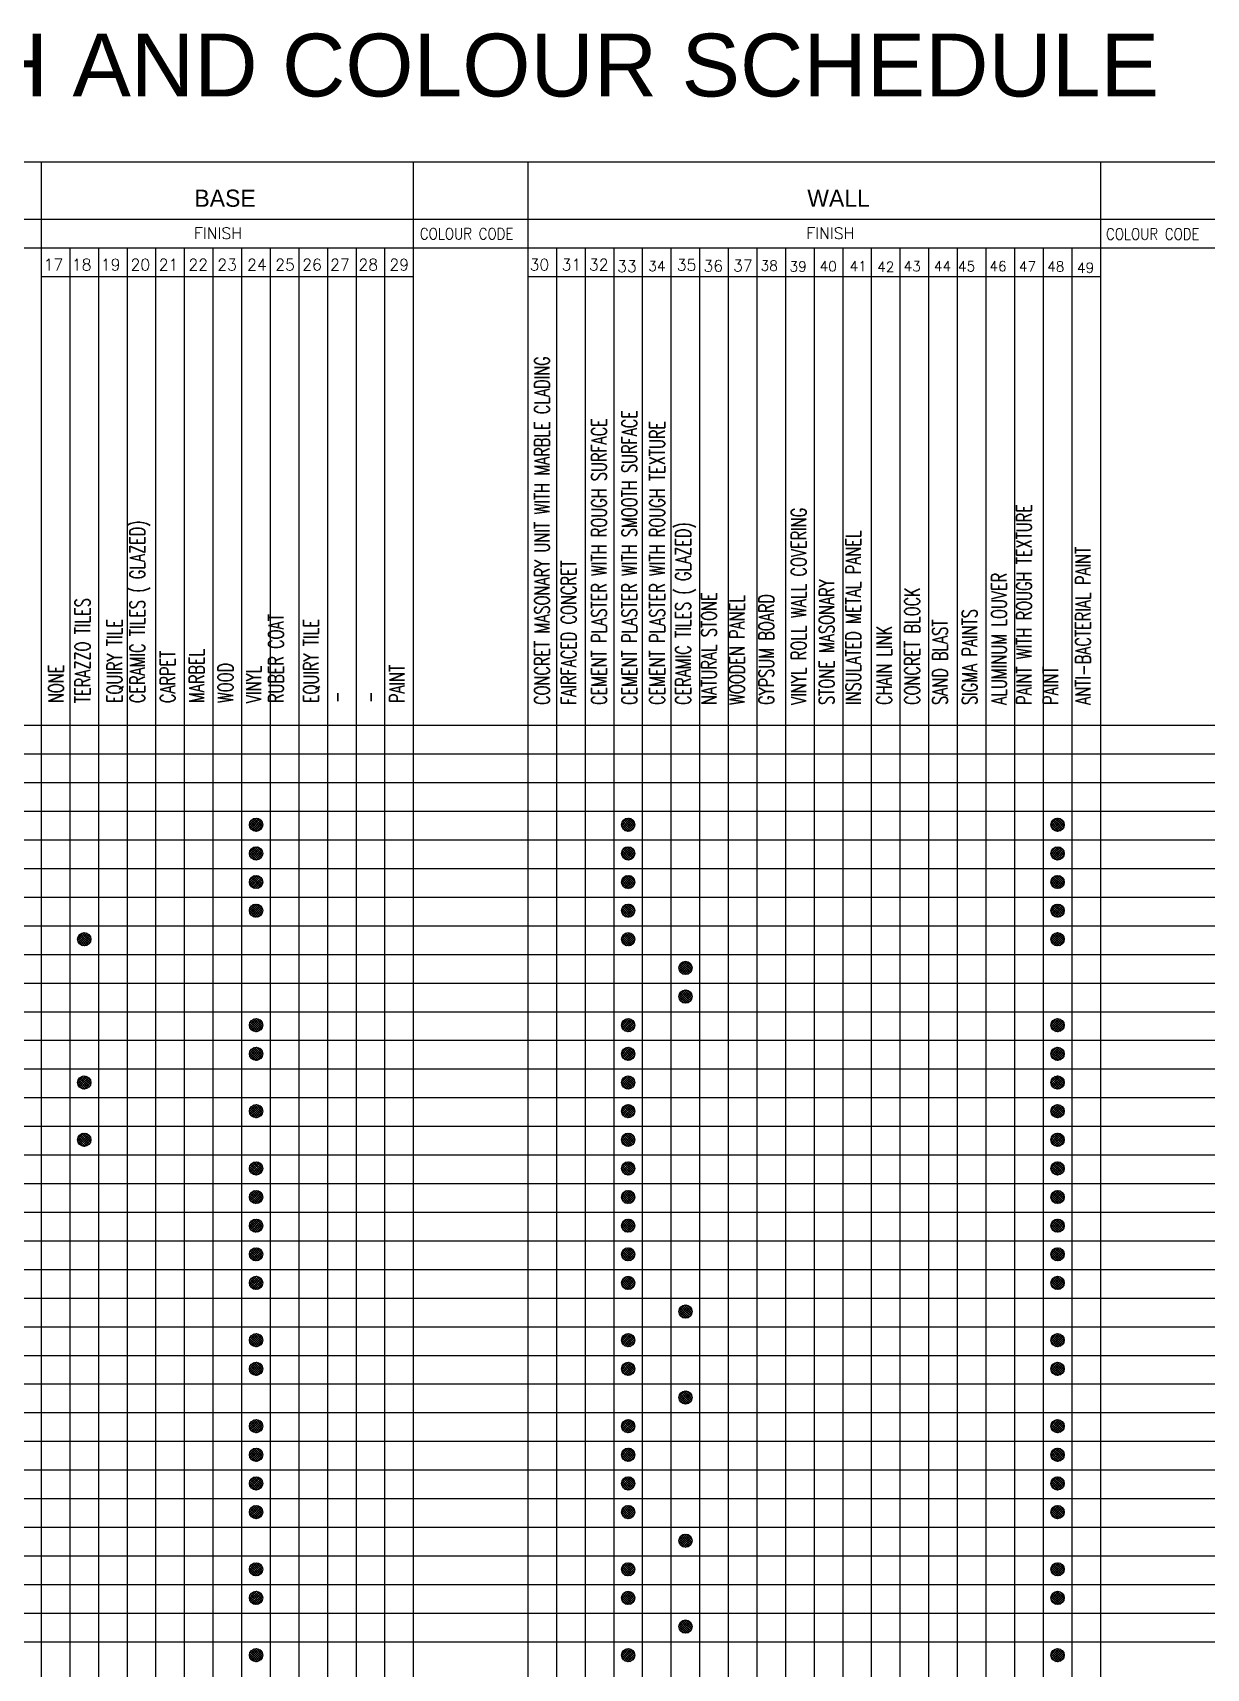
# Model space of a CAD drawing. Extents: x 290399 to 378179, y -92748 to -27662.
# Drawn here: x 310751 to 334119, y -60217 to -27662 of the extents above; entities that cross this region are included whole.
import ezdxf

# ---------------------------------------------------------------- set-up
doc = ezdxf.new("R2010")
doc.units = 0
doc.layers.get('0').update_dxf_attribs({"color": 4, "linetype": 'CONTINUOUS'})
doc.layers.add('TEXT', color=2, linetype='CONTINUOUS')
doc.styles.add('EBORD2', font='romand.shx')
doc.styles.add('STYLE1', font='')
doc.styles.add('STYLE2', font='swissek.ttf')
doc.styles.get('STYLE1').set_extended_font_data('Andalus')

msp = doc.modelspace()

# ---------------------------------------------------------------- linework, layer by layer
at = {"color": 2}
for p, q in [((290399, -30233), (378179, -30233)), ((310919, -30233), (310919, -41448)), ((318329, -30233), (318329, -41448)), ((320609, -30233), (320609, -41448)), ((332009, -30233), (332009, -41448)), ((299519, -31373), (378179, -31373)), ((290399, -31943), (378179, -31943)), ((310919, -31943), (310919, -92748)), ((318329, -31943), (318329, -92748)), ((320609, -31943), (320609, -92748)), ((332009, -31943), (332009, -92748)), ((310919, -32513), (318329, -32513)), ((320609, -32513), (332009, -32513)), ((315066, -43435), (315206, -43295)), ((315330, -43421), (315205, -43295)), ((322477, -43442), (322623, -43296)), ((322740, -43413), (322623, -43296)), ((331026, -43415), (331146, -43296)), ((331290, -43440), (331145, -43296)), ((315193, -43560), (315066, -43433)), ((315234, -43555), (315071, -43391)), ((315074, -43381), (315152, -43303)), ((315074, -43473), (315244, -43303)), ((315266, -43541), (315085, -43359)), ((315125, -43538), (315088, -43501)), ((315090, -43504), (315274, -43319)), ((315292, -43521), (315105, -43333)), ((315112, -43528), (315298, -43341)), ((315312, -43495), (315131, -43313)), ((315140, -43546), (315317, -43369)), ((315326, -43462), (315163, -43300)), ((315174, -43558), (315328, -43404)), ((315220, -43558), (315329, -43449)), ((315305, -43349), (315276, -43321)), ((322610, -43560), (322476, -43426)), ((322481, -43392), (322572, -43300)), ((322649, -43553), (322482, -43386)), ((322486, -43479), (322659, -43305)), ((322551, -43547), (322489, -43485)), ((322681, -43538), (322497, -43355)), ((322503, -43508), (322688, -43322)), ((322706, -43517), (322518, -43330)), ((322526, -43531), (322712, -43345)), ((322725, -43490), (322545, -43311)), ((322554, -43548), (322729, -43374)), ((322737, -43457), (322579, -43298)), ((322590, -43559), (322739, -43410)), ((322639, -43556), (322737, -43458)), ((331177, -43558), (331027, -43408)), ((331029, -43458), (331189, -43299)), ((331130, -43557), (331029, -43456)), ((331213, -43548), (331038, -43373)), ((331042, -43491), (331222, -43311)), ((331241, -43530), (331055, -43344)), ((331062, -43518), (331249, -43331)), ((331264, -43507), (331079, -43322)), ((331087, -43539), (331270, -43356)), ((331281, -43477), (331108, -43305)), ((331118, -43554), (331284, -43387)), ((331158, -43560), (331290, -43427)), ((331285, -43389), (331196, -43301)), ((331219, -43545), (331276, -43488)), ((315066, -43988), (315189, -43865)), ((315070, -44030), (315231, -43869)), ((315247, -44120), (315075, -43949)), ((315083, -44063), (315264, -43883)), ((315277, -44104), (315092, -43919)), ((315103, -44089), (315290, -43902)), ((315300, -44082), (315114, -43895)), ((315129, -44110), (315311, -43928)), ((315318, -44053), (315142, -43878)), ((315329, -44018), (315177, -43867)), ((315328, -43971), (315225, -43868)), ((322476, -43996), (322606, -43865)), ((322481, -44036), (322647, -43871)), ((322662, -44118), (322487, -43944)), ((322493, -43932), (322543, -43882)), ((322496, -44068), (322678, -43885)), ((322691, -44101), (322505, -43915)), ((322517, -44093), (322704, -43906)), ((322713, -44078), (322528, -43892)), ((322543, -44113), (322723, -43932)), ((322730, -44049), (322557, -43875)), ((322740, -44012), (322594, -43866)), ((322736, -43962), (322644, -43870)), ((331027, -44013), (331174, -43866)), ((331030, -43964), (331125, -43869)), ((331037, -44050), (331210, -43876)), ((331224, -44112), (331044, -43931)), ((331054, -44079), (331239, -43893)), ((331251, -44092), (331063, -43905)), ((331077, -44102), (331262, -43916)), ((331271, -44067), (331089, -43885)), ((331106, -44119), (331280, -43945)), ((331285, -44035), (331121, -43870)), ((331290, -43994), (331162, -43865)), ((331271, -43928), (331227, -43885)), ((315210, -44129), (315066, -43986)), ((315158, -44123), (315072, -44038)), ((315160, -44124), (315325, -43960)), ((315201, -44130), (315330, -44000)), ((315265, -44111), (315312, -44065)), ((322626, -44129), (322477, -43980)), ((322578, -44126), (322479, -44028)), ((322576, -44126), (322736, -43965)), ((322618, -44129), (322740, -44008)), ((331150, -44130), (331026, -44006)), ((331192, -44125), (331030, -43964)), ((331072, -44098), (331058, -44083)), ((331142, -44129), (331289, -43981)), ((331191, -44126), (331286, -44030)), ((315067, -44586), (315217, -44436)), ((315180, -44699), (315067, -44586)), ((315225, -44697), (315068, -44541)), ((315069, -44538), (315169, -44438)), ((315077, -44622), (315252, -44447)), ((315259, -44685), (315080, -44507)), ((315095, -44650), (315281, -44464)), ((315286, -44666), (315099, -44480)), ((315118, -44673), (315304, -44488)), ((315308, -44642), (315124, -44458)), ((315148, -44690), (315320, -44517)), ((315323, -44611), (315154, -44443)), ((315184, -44699), (315330, -44554)), ((315330, -44572), (315193, -44435)), ((315320, -44516), (315249, -44445)), ((322598, -44699), (322476, -44578)), ((322477, -44547), (322587, -44437)), ((322478, -44592), (322633, -44437)), ((322640, -44696), (322480, -44535)), ((322490, -44627), (322667, -44449)), ((322673, -44683), (322493, -44502)), ((322508, -44654), (322695, -44468)), ((322700, -44663), (322513, -44476)), ((322532, -44676), (322717, -44492)), ((322720, -44638), (322538, -44455)), ((322563, -44692), (322732, -44522)), ((322735, -44606), (322570, -44441)), ((322601, -44700), (322740, -44560)), ((322740, -44565), (322610, -44435)), ((322723, -44502), (322673, -44452)), ((331026, -44567), (331158, -44435)), ((331167, -44699), (331026, -44559)), ((331032, -44607), (331198, -44441)), ((331205, -44691), (331034, -44521)), ((331041, -44506), (331097, -44450)), ((331047, -44639), (331229, -44456)), ((331235, -44675), (331050, -44491)), ((331067, -44664), (331254, -44477)), ((331259, -44653), (331072, -44467)), ((331094, -44683), (331274, -44503)), ((331277, -44625), (331100, -44448)), ((331127, -44696), (331287, -44537)), ((331288, -44591), (331135, -44437)), ((331170, -44699), (331290, -44579)), ((331289, -44545), (331181, -44437)), ((315235, -44695), (315325, -44604)), ((322656, -44691), (322732, -44615)), ((331113, -44692), (331034, -44612)), ((315066, -45140), (315201, -45005)), ((315198, -45270), (315066, -45137)), ((315238, -45264), (315072, -45097)), ((315073, -45179), (315240, -45012)), ((315078, -45082), (315143, -45017)), ((315138, -45255), (315080, -45198)), ((315270, -45249), (315087, -45066)), ((315088, -45210), (315271, -45027)), ((315295, -45228), (315108, -45041)), ((315109, -45235), (315296, -45048)), ((315314, -45201), (315134, -45021)), ((315136, -45254), (315315, -45075)), ((315327, -45168), (315168, -45009)), ((315170, -45267), (315327, -45109)), ((315330, -45125), (315211, -45006)), ((315214, -45269), (315330, -45153)), ((322476, -45147), (322618, -45005)), ((322615, -45270), (322476, -45130)), ((322483, -45094), (322565, -45012)), ((322484, -45185), (322655, -45014)), ((322654, -45262), (322484, -45092)), ((322561, -45261), (322485, -45185)), ((322684, -45246), (322500, -45062)), ((322501, -45215), (322685, -45030)), ((322708, -45224), (322521, -45037)), ((322523, -45239), (322709, -45052)), ((322727, -45197), (322549, -45019)), ((322551, -45257), (322727, -45080)), ((322738, -45162), (322583, -45007)), ((322586, -45268), (322739, -45115)), ((322739, -45117), (322629, -45007)), ((322632, -45268), (322738, -45161)), ((331027, -45119), (331139, -45006)), ((331028, -45163), (331184, -45008)), ((331182, -45268), (331028, -45113)), ((331136, -45268), (331028, -45159)), ((331217, -45256), (331039, -45079)), ((331040, -45198), (331218, -45020)), ((331244, -45238), (331058, -45051)), ((331059, -45225), (331246, -45038)), ((331266, -45214), (331082, -45029)), ((331083, -45247), (331267, -45063)), ((331282, -45183), (331112, -45013)), ((331114, -45262), (331283, -45093)), ((331290, -45145), (331150, -45005)), ((331153, -45270), (331290, -45132)), ((331282, -45091), (331204, -45013)), ((331208, -45260), (331281, -45188)), ((311647, -45689), (311759, -45576)), ((311910, -45721), (311765, -45576)), ((322476, -45697), (322597, -45576)), ((322740, -45714), (322602, -45575)), ((331026, -45716), (331166, -45575)), ((331290, -45695), (331171, -45576)), ((311797, -45838), (311647, -45688)), ((311648, -45733), (311804, -45578)), ((311749, -45837), (311649, -45736)), ((311833, -45828), (311658, -45653)), ((311660, -45768), (311838, -45590)), ((311861, -45810), (311675, -45624)), ((311679, -45795), (311866, -45608)), ((311884, -45787), (311699, -45602)), ((311703, -45817), (311887, -45633)), ((311901, -45757), (311728, -45585)), ((311734, -45832), (311903, -45663)), ((311773, -45840), (311910, -45702)), ((311905, -45670), (311816, -45581)), ((311828, -45830), (311901, -45758)), ((322588, -45838), (322477, -45727)), ((322633, -45837), (322478, -45682)), ((322480, -45739), (322640, -45579)), ((322668, -45826), (322490, -45648)), ((322493, -45772), (322673, -45592)), ((322695, -45807), (322508, -45620)), ((322512, -45799), (322699, -45612)), ((322717, -45783), (322533, -45599)), ((322538, -45819), (322720, -45637)), ((322733, -45752), (322563, -45583)), ((322569, -45834), (322735, -45669)), ((322609, -45840), (322740, -45709)), ((322731, -45659), (322657, -45584)), ((331158, -45840), (331026, -45707)), ((331198, -45834), (331032, -45667)), ((331034, -45754), (331204, -45583)), ((331034, -45662), (331112, -45583)), ((331098, -45825), (331040, -45768)), ((331230, -45819), (331047, -45636)), ((331050, -45784), (331234, -45599)), ((331255, -45798), (331068, -45611)), ((331072, -45808), (331259, -45621)), ((331274, -45771), (331094, -45591)), ((331100, -45826), (331277, -45649)), ((331287, -45738), (331128, -45579)), ((331134, -45838), (331288, -45684)), ((331180, -45838), (331289, -45729)), ((323616, -46267), (323737, -46146)), ((323620, -46309), (323780, -46149)), ((323633, -46342), (323813, -46162)), ((323822, -46387), (323639, -46203)), ((323652, -46369), (323839, -46182)), ((323847, -46365), (323660, -46179)), ((323678, -46389), (323860, -46207)), ((323866, -46338), (323687, -46160)), ((323878, -46304), (323721, -46148)), ((323879, -46260), (323766, -46146)), ((323753, -46410), (323616, -46273)), ((323792, -46402), (323623, -46234)), ((323697, -46399), (323626, -46329)), ((323709, -46404), (323875, -46239)), ((323749, -46410), (323880, -46279)), ((323812, -46393), (323864, -46341)), ((323616, -46837), (323737, -46716)), ((323753, -46980), (323616, -46843)), ((323620, -46879), (323780, -46719)), ((323792, -46972), (323623, -46804)), ((323633, -46912), (323813, -46732)), ((323822, -46957), (323639, -46773)), ((323652, -46939), (323839, -46752)), ((323847, -46935), (323660, -46749)), ((323678, -46959), (323860, -46777)), ((323866, -46908), (323687, -46730)), ((323709, -46974), (323875, -46809)), ((323878, -46874), (323721, -46718)), ((323749, -46980), (323880, -46849)), ((323879, -46830), (323766, -46716)), ((323697, -46969), (323626, -46899)), ((323812, -46963), (323864, -46911)), ((315066, -47425), (315206, -47285)), ((315193, -47550), (315066, -47423)), ((315234, -47545), (315071, -47381)), ((315074, -47463), (315244, -47293)), ((315074, -47371), (315152, -47293)), ((315266, -47531), (315085, -47349)), ((315125, -47528), (315088, -47491)), ((315090, -47494), (315274, -47309)), ((315292, -47511), (315105, -47323)), ((315112, -47518), (315298, -47331)), ((315312, -47485), (315131, -47303)), ((315140, -47536), (315317, -47359)), ((315326, -47452), (315163, -47290)), ((315174, -47548), (315328, -47394)), ((315330, -47411), (315205, -47285)), ((315220, -47548), (315329, -47439)), ((315305, -47339), (315276, -47311)), ((322610, -47550), (322476, -47416)), ((322477, -47432), (322623, -47286)), ((322481, -47382), (322572, -47290)), ((322649, -47543), (322482, -47376)), ((322486, -47469), (322659, -47295)), ((322551, -47537), (322489, -47475)), ((322681, -47528), (322497, -47345)), ((322503, -47498), (322688, -47312)), ((322706, -47507), (322518, -47320)), ((322526, -47521), (322712, -47335)), ((322725, -47480), (322545, -47301)), ((322554, -47538), (322729, -47364)), ((322737, -47447), (322579, -47288)), ((322590, -47549), (322739, -47400)), ((322740, -47403), (322623, -47286)), ((322639, -47546), (322737, -47448)), ((331026, -47405), (331146, -47286)), ((331177, -47548), (331027, -47398)), ((331029, -47448), (331189, -47289)), ((331130, -47547), (331029, -47446)), ((331213, -47538), (331038, -47363)), ((331042, -47481), (331222, -47301)), ((331241, -47520), (331055, -47334)), ((331062, -47508), (331249, -47321)), ((331264, -47497), (331079, -47312)), ((331087, -47529), (331270, -47346)), ((331281, -47467), (331108, -47295)), ((331118, -47544), (331284, -47377)), ((331290, -47430), (331145, -47286)), ((331158, -47550), (331290, -47417)), ((331285, -47379), (331196, -47291)), ((331219, -47535), (331276, -47478)), ((315066, -47995), (315206, -47855)), ((315330, -47981), (315205, -47855)), ((322477, -48002), (322623, -47856)), ((322740, -47973), (322623, -47856)), ((331026, -47975), (331146, -47856)), ((331290, -48000), (331145, -47856)), ((315193, -48120), (315066, -47993)), ((315234, -48115), (315071, -47951)), ((315074, -48033), (315244, -47863)), ((315074, -47941), (315152, -47863)), ((315266, -48101), (315085, -47919)), ((315125, -48098), (315088, -48061)), ((315090, -48064), (315274, -47879)), ((315292, -48081), (315105, -47893)), ((315112, -48088), (315298, -47901)), ((315312, -48055), (315131, -47873)), ((315140, -48106), (315317, -47929)), ((315326, -48022), (315163, -47860)), ((315174, -48118), (315328, -47964)), ((315220, -48118), (315329, -48009)), ((315305, -47909), (315276, -47881)), ((322610, -48120), (322476, -47986)), ((322481, -47952), (322572, -47860)), ((322649, -48113), (322482, -47946)), ((322486, -48039), (322659, -47865)), ((322551, -48107), (322489, -48045)), ((322681, -48098), (322497, -47915)), ((322503, -48068), (322688, -47882)), ((322706, -48077), (322518, -47890)), ((322526, -48091), (322712, -47905)), ((322725, -48050), (322545, -47871)), ((322554, -48108), (322729, -47934)), ((322737, -48017), (322579, -47858)), ((322590, -48119), (322739, -47970)), ((322639, -48116), (322737, -48018)), ((331177, -48118), (331027, -47968)), ((331029, -48018), (331189, -47859)), ((331130, -48117), (331029, -48016)), ((331213, -48108), (331038, -47933)), ((331042, -48051), (331222, -47871)), ((331241, -48090), (331055, -47904)), ((331062, -48078), (331249, -47891)), ((331264, -48067), (331079, -47882)), ((331087, -48099), (331270, -47916)), ((331281, -48037), (331108, -47865)), ((331118, -48114), (331284, -47947)), ((331158, -48120), (331290, -47987)), ((331285, -47949), (331196, -47861)), ((331219, -48105), (331276, -48048)), ((311647, -48539), (311759, -48426)), ((311648, -48583), (311804, -48428)), ((311833, -48678), (311658, -48503)), ((311660, -48618), (311838, -48440)), ((311861, -48660), (311675, -48474)), ((311679, -48645), (311866, -48458)), ((311884, -48637), (311699, -48452)), ((311703, -48667), (311887, -48483)), ((311901, -48607), (311728, -48435)), ((311910, -48571), (311765, -48426)), ((311905, -48520), (311816, -48431)), ((322476, -48547), (322597, -48426)), ((322480, -48589), (322640, -48429)), ((322668, -48676), (322490, -48498)), ((322493, -48622), (322673, -48442)), ((322695, -48657), (322508, -48470)), ((322512, -48649), (322699, -48462)), ((322717, -48633), (322533, -48449)), ((322538, -48669), (322720, -48487)), ((322733, -48602), (322563, -48433)), ((322740, -48564), (322602, -48425)), ((322731, -48509), (322657, -48434)), ((331026, -48566), (331166, -48425)), ((331034, -48512), (331112, -48433)), ((331034, -48604), (331204, -48433)), ((331230, -48669), (331047, -48486)), ((331050, -48634), (331234, -48449)), ((331255, -48648), (331068, -48461)), ((331072, -48658), (331259, -48471)), ((331274, -48621), (331094, -48441)), ((331100, -48676), (331277, -48499)), ((331287, -48588), (331128, -48429)), ((331290, -48545), (331171, -48426)), ((311797, -48688), (311647, -48538)), ((311749, -48687), (311649, -48586)), ((311734, -48682), (311903, -48513)), ((311773, -48690), (311910, -48552)), ((311828, -48680), (311901, -48608)), ((322588, -48688), (322477, -48577)), ((322633, -48687), (322478, -48532)), ((322569, -48684), (322735, -48519)), ((322609, -48690), (322740, -48559)), ((331158, -48690), (331026, -48557)), ((331198, -48684), (331032, -48517)), ((331098, -48675), (331040, -48618)), ((331134, -48688), (331288, -48534)), ((331180, -48688), (331289, -48579)), ((315066, -49135), (315206, -48995)), ((315193, -49260), (315066, -49133)), ((315234, -49255), (315071, -49091)), ((315074, -49081), (315152, -49003)), ((315074, -49173), (315244, -49003)), ((315266, -49241), (315085, -49059)), ((315090, -49204), (315274, -49019)), ((315292, -49221), (315105, -49033)), ((315112, -49228), (315298, -49041)), ((315312, -49195), (315131, -49013)), ((315140, -49246), (315317, -49069)), ((315326, -49162), (315163, -49000)), ((315174, -49258), (315328, -49104)), ((315330, -49121), (315205, -48995)), ((315220, -49258), (315329, -49149)), ((315305, -49049), (315276, -49021)), ((322610, -49260), (322476, -49126)), ((322477, -49142), (322623, -48996)), ((322481, -49092), (322572, -49000)), ((322649, -49253), (322482, -49086)), ((322486, -49179), (322659, -49005)), ((322681, -49238), (322497, -49055)), ((322503, -49208), (322688, -49022)), ((322706, -49217), (322518, -49030)), ((322526, -49231), (322712, -49045)), ((322725, -49190), (322545, -49011)), ((322554, -49248), (322729, -49074)), ((322737, -49157), (322579, -48998)), ((322590, -49259), (322739, -49110)), ((322740, -49113), (322623, -48996)), ((322639, -49256), (322737, -49158)), ((331026, -49115), (331146, -48996)), ((331177, -49258), (331027, -49108)), ((331029, -49158), (331189, -48999)), ((331130, -49257), (331029, -49156)), ((331213, -49248), (331038, -49073)), ((331042, -49191), (331222, -49011)), ((331241, -49230), (331055, -49044)), ((331062, -49218), (331249, -49031)), ((331264, -49207), (331079, -49022)), ((331087, -49239), (331270, -49056)), ((331281, -49177), (331108, -49005)), ((331118, -49254), (331284, -49087)), ((331290, -49140), (331145, -48996)), ((331158, -49260), (331290, -49127)), ((331285, -49089), (331196, -49001)), ((315125, -49238), (315088, -49201)), ((322551, -49247), (322489, -49185)), ((331219, -49245), (331276, -49188)), ((311647, -49679), (311759, -49566)), ((311797, -49828), (311647, -49678)), ((311648, -49723), (311804, -49568)), ((311749, -49827), (311649, -49726)), ((311833, -49818), (311658, -49643)), ((311660, -49758), (311838, -49580)), ((311861, -49800), (311675, -49614)), ((311679, -49785), (311866, -49598)), ((311884, -49777), (311699, -49592)), ((311703, -49807), (311887, -49623)), ((311901, -49747), (311728, -49575)), ((311734, -49822), (311903, -49653)), ((311910, -49711), (311765, -49566)), ((311773, -49830), (311910, -49692)), ((311905, -49660), (311816, -49571)), ((311828, -49820), (311901, -49748)), ((322476, -49687), (322597, -49566)), ((322588, -49828), (322477, -49717)), ((322633, -49827), (322478, -49672)), ((322480, -49729), (322640, -49569)), ((322668, -49816), (322490, -49638)), ((322493, -49762), (322673, -49582)), ((322695, -49797), (322508, -49610)), ((322512, -49789), (322699, -49602)), ((322717, -49773), (322533, -49589)), ((322538, -49809), (322720, -49627)), ((322733, -49742), (322563, -49573)), ((322569, -49824), (322735, -49659)), ((322740, -49704), (322602, -49565)), ((322609, -49830), (322740, -49699)), ((322731, -49649), (322657, -49574)), ((331026, -49706), (331166, -49565)), ((331158, -49830), (331026, -49697)), ((331198, -49824), (331032, -49657)), ((331034, -49652), (331112, -49573)), ((331034, -49744), (331204, -49573)), ((331034, -49652), (331112, -49573)), ((331098, -49815), (331040, -49758)), ((331230, -49809), (331047, -49626)), ((331050, -49774), (331234, -49589)), ((331255, -49788), (331068, -49601)), ((331072, -49798), (331259, -49611)), ((331274, -49761), (331094, -49581)), ((331100, -49816), (331277, -49639)), ((331287, -49728), (331128, -49569)), ((331134, -49828), (331288, -49674)), ((331290, -49685), (331171, -49566)), ((331180, -49828), (331289, -49719)), ((315066, -50275), (315206, -50135)), ((315193, -50400), (315066, -50273)), ((315234, -50395), (315071, -50231)), ((315074, -50313), (315244, -50143)), ((315074, -50221), (315152, -50143)), ((315266, -50381), (315085, -50199)), ((315125, -50378), (315088, -50341)), ((315090, -50344), (315274, -50159)), ((315292, -50361), (315105, -50173)), ((315112, -50368), (315298, -50181)), ((315312, -50335), (315131, -50153)), ((315140, -50386), (315317, -50209)), ((315326, -50302), (315163, -50140)), ((315174, -50398), (315328, -50244)), ((315330, -50261), (315205, -50135)), ((315220, -50398), (315329, -50289)), ((315305, -50189), (315276, -50161)), ((322610, -50400), (322476, -50266)), ((322477, -50282), (322623, -50136)), ((322481, -50232), (322572, -50140)), ((322649, -50393), (322482, -50226)), ((322486, -50319), (322659, -50145)), ((322551, -50387), (322489, -50325)), ((322681, -50378), (322497, -50195)), ((322503, -50348), (322688, -50162)), ((322706, -50357), (322518, -50170)), ((322526, -50371), (322712, -50185)), ((322725, -50330), (322545, -50151)), ((322554, -50388), (322729, -50214)), ((322737, -50297), (322579, -50138)), ((322590, -50399), (322739, -50250)), ((322740, -50253), (322623, -50136)), ((322639, -50396), (322737, -50298)), ((331026, -50255), (331146, -50136)), ((331177, -50398), (331027, -50248)), ((331029, -50298), (331189, -50139)), ((331130, -50397), (331029, -50296)), ((331213, -50388), (331038, -50213)), ((331042, -50331), (331222, -50151)), ((331241, -50370), (331055, -50184)), ((331062, -50358), (331249, -50171)), ((331264, -50347), (331079, -50162)), ((331087, -50379), (331270, -50196)), ((331281, -50317), (331108, -50145)), ((331118, -50394), (331284, -50227)), ((331290, -50280), (331145, -50136)), ((331158, -50400), (331290, -50267)), ((331285, -50229), (331196, -50141)), ((331219, -50385), (331276, -50328)), ((315066, -50845), (315206, -50705)), ((315074, -50883), (315244, -50713)), ((315074, -50791), (315152, -50713)), ((315266, -50951), (315085, -50769)), ((315090, -50914), (315274, -50729)), ((315292, -50931), (315105, -50743)), ((315112, -50938), (315298, -50751)), ((315312, -50905), (315131, -50723)), ((315140, -50956), (315317, -50779)), ((315326, -50872), (315163, -50710)), ((315330, -50831), (315205, -50705)), ((315305, -50759), (315276, -50731)), ((322477, -50852), (322623, -50706)), ((322481, -50802), (322572, -50710)), ((322486, -50889), (322659, -50715)), ((322681, -50948), (322497, -50765)), ((322503, -50918), (322688, -50732)), ((322706, -50927), (322518, -50740)), ((322526, -50941), (322712, -50755)), ((322725, -50900), (322545, -50721)), ((322554, -50958), (322729, -50784)), ((322737, -50867), (322579, -50708)), ((322740, -50823), (322623, -50706)), ((331026, -50825), (331146, -50706)), ((331029, -50868), (331189, -50709)), ((331213, -50958), (331038, -50783)), ((331042, -50901), (331222, -50721)), ((331241, -50940), (331055, -50754)), ((331062, -50928), (331249, -50741)), ((331264, -50917), (331079, -50732)), ((331087, -50949), (331270, -50766)), ((331281, -50887), (331108, -50715)), ((331290, -50850), (331145, -50706)), ((331285, -50799), (331196, -50711)), ((315193, -50970), (315066, -50843)), ((315234, -50965), (315071, -50801)), ((315125, -50948), (315088, -50911)), ((315174, -50968), (315328, -50814)), ((315220, -50968), (315329, -50859)), ((322610, -50970), (322476, -50836)), ((322649, -50963), (322482, -50796)), ((322551, -50957), (322489, -50895)), ((322590, -50969), (322739, -50820)), ((322639, -50966), (322737, -50868)), ((331177, -50968), (331027, -50818)), ((331130, -50967), (331029, -50866)), ((331118, -50964), (331284, -50797)), ((331158, -50970), (331290, -50837)), ((331219, -50955), (331276, -50898)), ((315066, -51415), (315206, -51275)), ((315193, -51540), (315066, -51413)), ((315234, -51535), (315071, -51371)), ((315074, -51453), (315244, -51283)), ((315074, -51361), (315152, -51283)), ((315266, -51521), (315085, -51339)), ((315090, -51484), (315274, -51299)), ((315292, -51501), (315105, -51313)), ((315112, -51508), (315298, -51321)), ((315312, -51475), (315131, -51293)), ((315140, -51526), (315317, -51349)), ((315326, -51442), (315163, -51280)), ((315174, -51538), (315328, -51384)), ((315330, -51401), (315205, -51275)), ((315220, -51538), (315329, -51429)), ((315305, -51329), (315276, -51301)), ((322610, -51540), (322476, -51406)), ((322477, -51422), (322623, -51276)), ((322481, -51372), (322572, -51280)), ((322649, -51533), (322482, -51366)), ((322486, -51459), (322659, -51285)), ((322681, -51518), (322497, -51335)), ((322503, -51488), (322688, -51302)), ((322706, -51497), (322518, -51310)), ((322526, -51511), (322712, -51325)), ((322725, -51470), (322545, -51291)), ((322554, -51528), (322729, -51354)), ((322737, -51437), (322579, -51278)), ((322590, -51539), (322739, -51390)), ((322740, -51393), (322623, -51276)), ((331026, -51395), (331146, -51276)), ((331177, -51538), (331027, -51388)), ((331029, -51438), (331189, -51279)), ((331130, -51537), (331029, -51436)), ((331213, -51528), (331038, -51353)), ((331042, -51471), (331222, -51291)), ((331241, -51510), (331055, -51324)), ((331062, -51498), (331249, -51311)), ((331264, -51487), (331079, -51302)), ((331087, -51519), (331270, -51336)), ((331281, -51457), (331108, -51285)), ((331118, -51534), (331284, -51367)), ((331290, -51420), (331145, -51276)), ((331158, -51540), (331290, -51407)), ((331285, -51369), (331196, -51281)), ((315125, -51518), (315088, -51481)), ((322551, -51527), (322489, -51465)), ((322639, -51536), (322737, -51438)), ((331219, -51525), (331276, -51468)), ((315066, -51985), (315206, -51845)), ((315193, -52110), (315066, -51983)), ((315234, -52105), (315071, -51941)), ((315074, -52023), (315244, -51853)), ((315074, -51931), (315152, -51853)), ((315266, -52091), (315085, -51909)), ((315125, -52088), (315088, -52051)), ((315090, -52054), (315274, -51869)), ((315292, -52071), (315105, -51883)), ((315112, -52078), (315298, -51891)), ((315312, -52045), (315131, -51863)), ((315140, -52096), (315317, -51919)), ((315326, -52012), (315163, -51850)), ((315174, -52108), (315328, -51954)), ((315330, -51971), (315205, -51845)), ((315220, -52108), (315329, -51999)), ((315305, -51899), (315276, -51871)), ((322610, -52110), (322476, -51976)), ((322477, -51992), (322623, -51846)), ((322481, -51942), (322572, -51850)), ((322649, -52103), (322482, -51936)), ((322486, -52029), (322659, -51855)), ((322551, -52097), (322489, -52035)), ((322681, -52088), (322497, -51905)), ((322503, -52058), (322688, -51872)), ((322706, -52067), (322518, -51880)), ((322526, -52081), (322712, -51895)), ((322725, -52040), (322545, -51861)), ((322554, -52098), (322729, -51924)), ((322737, -52007), (322579, -51848)), ((322590, -52109), (322739, -51960)), ((322740, -51963), (322623, -51846)), ((322639, -52106), (322737, -52008)), ((331026, -51965), (331146, -51846)), ((331177, -52108), (331027, -51958)), ((331029, -52008), (331189, -51849)), ((331130, -52107), (331029, -52006)), ((331213, -52098), (331038, -51923)), ((331042, -52041), (331222, -51861)), ((331241, -52080), (331055, -51894)), ((331062, -52068), (331249, -51881)), ((331264, -52057), (331079, -51872)), ((331087, -52089), (331270, -51906)), ((331281, -52027), (331108, -51855)), ((331118, -52104), (331284, -51937)), ((331290, -51990), (331145, -51846)), ((331158, -52110), (331290, -51977)), ((331285, -51939), (331196, -51851)), ((331219, -52095), (331276, -52038)), ((315066, -52555), (315206, -52415)), ((315193, -52680), (315066, -52553)), ((315234, -52675), (315071, -52511)), ((315074, -52593), (315244, -52423)), ((315074, -52501), (315152, -52423)), ((315266, -52661), (315085, -52479)), ((315125, -52658), (315088, -52621)), ((315090, -52624), (315274, -52439)), ((315292, -52641), (315105, -52453)), ((315112, -52648), (315298, -52461)), ((315312, -52615), (315131, -52433)), ((315140, -52666), (315317, -52489)), ((315326, -52582), (315163, -52420)), ((315174, -52678), (315328, -52524)), ((315330, -52541), (315205, -52415)), ((315220, -52678), (315329, -52569)), ((315305, -52469), (315276, -52441)), ((322610, -52680), (322476, -52546)), ((322477, -52562), (322623, -52416)), ((322481, -52512), (322572, -52420)), ((322649, -52673), (322482, -52506)), ((322486, -52599), (322659, -52425)), ((322551, -52667), (322489, -52605)), ((322681, -52658), (322497, -52475)), ((322503, -52628), (322688, -52442)), ((322706, -52637), (322518, -52450)), ((322526, -52651), (322712, -52465)), ((322725, -52610), (322545, -52431)), ((322554, -52668), (322729, -52494)), ((322737, -52577), (322579, -52418)), ((322590, -52679), (322739, -52530)), ((322740, -52533), (322623, -52416)), ((322639, -52676), (322737, -52578)), ((331026, -52535), (331146, -52416)), ((331177, -52678), (331027, -52528)), ((331029, -52578), (331189, -52419)), ((331130, -52677), (331029, -52576)), ((331213, -52668), (331038, -52493)), ((331042, -52611), (331222, -52431)), ((331241, -52650), (331055, -52464)), ((331062, -52638), (331249, -52451)), ((331264, -52627), (331079, -52442)), ((331087, -52659), (331270, -52476)), ((331281, -52597), (331108, -52425)), ((331118, -52674), (331284, -52507)), ((331290, -52560), (331145, -52416)), ((331158, -52680), (331290, -52547)), ((331285, -52509), (331196, -52421)), ((331219, -52665), (331276, -52608)), ((323616, -53107), (323737, -52986)), ((323620, -53149), (323780, -52989)), ((323633, -53182), (323813, -53002)), ((323822, -53227), (323639, -53043)), ((323652, -53209), (323839, -53022)), ((323847, -53205), (323660, -53019)), ((323678, -53229), (323860, -53047)), ((323866, -53178), (323687, -53000)), ((323878, -53144), (323721, -52988)), ((323879, -53100), (323766, -52986)), ((323753, -53250), (323616, -53113)), ((323792, -53242), (323623, -53074)), ((323697, -53239), (323626, -53169)), ((323709, -53244), (323875, -53079)), ((323749, -53250), (323880, -53119)), ((323812, -53233), (323864, -53181)), ((315066, -53695), (315206, -53555)), ((315193, -53820), (315066, -53693)), ((315234, -53815), (315071, -53651)), ((315074, -53641), (315152, -53563)), ((315074, -53733), (315244, -53563)), ((315266, -53801), (315085, -53619)), ((315090, -53764), (315274, -53579)), ((315292, -53781), (315105, -53593)), ((315112, -53788), (315298, -53601)), ((315312, -53755), (315131, -53573)), ((315140, -53806), (315317, -53629)), ((315326, -53722), (315163, -53560)), ((315174, -53818), (315328, -53664)), ((315330, -53681), (315205, -53555)), ((315220, -53818), (315329, -53709)), ((315305, -53609), (315276, -53581)), ((322610, -53820), (322476, -53686)), ((322477, -53702), (322623, -53556)), ((322481, -53652), (322572, -53560)), ((322649, -53813), (322482, -53646)), ((322486, -53739), (322659, -53565)), ((322681, -53798), (322497, -53615)), ((322503, -53768), (322688, -53582)), ((322706, -53777), (322518, -53590)), ((322526, -53791), (322712, -53605)), ((322725, -53750), (322545, -53571)), ((322554, -53808), (322729, -53634)), ((322737, -53717), (322579, -53558)), ((322590, -53819), (322739, -53670)), ((322740, -53673), (322623, -53556)), ((331026, -53675), (331146, -53556)), ((331177, -53818), (331027, -53668)), ((331029, -53718), (331189, -53559)), ((331130, -53817), (331029, -53716)), ((331213, -53808), (331038, -53633)), ((331042, -53751), (331222, -53571)), ((331241, -53790), (331055, -53604)), ((331062, -53778), (331249, -53591)), ((331264, -53767), (331079, -53582)), ((331087, -53799), (331270, -53616)), ((331281, -53737), (331108, -53565)), ((331118, -53814), (331284, -53647)), ((331290, -53700), (331145, -53556)), ((331158, -53820), (331290, -53687)), ((331285, -53649), (331196, -53561)), ((315125, -53798), (315088, -53761)), ((322551, -53807), (322489, -53745)), ((322639, -53816), (322737, -53718)), ((331219, -53805), (331276, -53748)), ((315066, -54265), (315206, -54125)), ((315193, -54390), (315066, -54263)), ((315234, -54385), (315071, -54221)), ((315074, -54211), (315152, -54133)), ((315074, -54303), (315244, -54133)), ((315266, -54371), (315085, -54189)), ((315125, -54368), (315088, -54331)), ((315090, -54334), (315274, -54149)), ((315292, -54351), (315105, -54163)), ((315112, -54358), (315298, -54171)), ((315312, -54325), (315131, -54143)), ((315140, -54376), (315317, -54199)), ((315326, -54292), (315163, -54130)), ((315174, -54388), (315328, -54234)), ((315330, -54251), (315205, -54125)), ((315220, -54388), (315329, -54279)), ((315305, -54179), (315276, -54151)), ((322610, -54390), (322476, -54256)), ((322477, -54272), (322623, -54126)), ((322481, -54222), (322572, -54130)), ((322649, -54383), (322482, -54216)), ((322486, -54309), (322659, -54135)), ((322551, -54377), (322489, -54315)), ((322681, -54368), (322497, -54185)), ((322503, -54338), (322688, -54152)), ((322706, -54347), (322518, -54160)), ((322526, -54361), (322712, -54175)), ((322725, -54320), (322545, -54141)), ((322554, -54378), (322729, -54204)), ((322737, -54287), (322579, -54128)), ((322590, -54389), (322739, -54240)), ((322740, -54243), (322623, -54126)), ((322639, -54386), (322737, -54288)), ((331026, -54245), (331146, -54126)), ((331177, -54388), (331027, -54238)), ((331029, -54288), (331189, -54129)), ((331130, -54387), (331029, -54286)), ((331213, -54378), (331038, -54203)), ((331042, -54321), (331222, -54141)), ((331241, -54360), (331055, -54174)), ((331062, -54348), (331249, -54161)), ((331264, -54337), (331079, -54152)), ((331087, -54369), (331270, -54186)), ((331281, -54307), (331108, -54135)), ((331118, -54384), (331284, -54217)), ((331290, -54270), (331145, -54126)), ((331158, -54390), (331290, -54257)), ((331285, -54219), (331196, -54131)), ((331219, -54375), (331276, -54318)), ((323616, -54817), (323737, -54696)), ((323753, -54960), (323616, -54823)), ((323620, -54859), (323780, -54699)), ((323792, -54952), (323623, -54784)), ((323697, -54949), (323626, -54879)), ((323633, -54892), (323813, -54712)), ((323822, -54937), (323639, -54753)), ((323652, -54919), (323839, -54732)), ((323847, -54915), (323660, -54729)), ((323678, -54939), (323860, -54757)), ((323866, -54888), (323687, -54710)), ((323709, -54954), (323875, -54789)), ((323878, -54854), (323721, -54698)), ((323749, -54960), (323880, -54829)), ((323879, -54810), (323766, -54696)), ((323812, -54943), (323864, -54891)), ((315066, -55405), (315206, -55265)), ((315074, -55443), (315244, -55273)), ((315074, -55351), (315152, -55273)), ((315266, -55511), (315085, -55329)), ((315090, -55474), (315274, -55289)), ((315292, -55491), (315105, -55303)), ((315112, -55498), (315298, -55311)), ((315312, -55465), (315131, -55283)), ((315140, -55516), (315317, -55339)), ((315326, -55432), (315163, -55270)), ((315330, -55391), (315205, -55265)), ((315305, -55319), (315276, -55291)), ((322477, -55412), (322623, -55266)), ((322481, -55362), (322572, -55270)), ((322486, -55449), (322659, -55275)), ((322681, -55508), (322497, -55325)), ((322503, -55478), (322688, -55292)), ((322706, -55487), (322518, -55300)), ((322526, -55501), (322712, -55315)), ((322725, -55460), (322545, -55281)), ((322554, -55518), (322729, -55344)), ((322737, -55427), (322579, -55268)), ((322740, -55383), (322623, -55266)), ((331026, -55385), (331146, -55266)), ((331029, -55428), (331189, -55269)), ((331213, -55518), (331038, -55343)), ((331042, -55461), (331222, -55281)), ((331241, -55500), (331055, -55314)), ((331062, -55488), (331249, -55301)), ((331264, -55477), (331079, -55292)), ((331087, -55509), (331270, -55326)), ((331281, -55447), (331108, -55275)), ((331290, -55410), (331145, -55266)), ((331285, -55359), (331196, -55271)), ((315193, -55530), (315066, -55403)), ((315234, -55525), (315071, -55361)), ((315125, -55508), (315088, -55471)), ((315174, -55528), (315328, -55374)), ((315220, -55528), (315329, -55419)), ((322610, -55530), (322476, -55396)), ((322649, -55523), (322482, -55356)), ((322551, -55517), (322489, -55455)), ((322590, -55529), (322739, -55380)), ((322639, -55526), (322737, -55428)), ((331177, -55528), (331027, -55378)), ((331130, -55527), (331029, -55426)), ((331118, -55524), (331284, -55357)), ((331158, -55530), (331290, -55397)), ((331219, -55515), (331276, -55458)), ((315066, -55975), (315206, -55835)), ((315193, -56100), (315066, -55973)), ((315234, -56095), (315071, -55931)), ((315074, -56013), (315244, -55843)), ((315074, -55921), (315152, -55843)), ((315266, -56081), (315085, -55899)), ((315090, -56044), (315274, -55859)), ((315292, -56061), (315105, -55873)), ((315112, -56068), (315298, -55881)), ((315312, -56035), (315131, -55853)), ((315140, -56086), (315317, -55909)), ((315326, -56002), (315163, -55840)), ((315174, -56098), (315328, -55944)), ((315330, -55961), (315205, -55835)), ((315220, -56098), (315329, -55989)), ((315305, -55889), (315276, -55861)), ((322610, -56100), (322476, -55966)), ((322477, -55982), (322623, -55836)), ((322481, -55932), (322572, -55840)), ((322649, -56093), (322482, -55926)), ((322486, -56019), (322659, -55845)), ((322681, -56078), (322497, -55895)), ((322503, -56048), (322688, -55862)), ((322706, -56057), (322518, -55870)), ((322526, -56071), (322712, -55885)), ((322725, -56030), (322545, -55851)), ((322554, -56088), (322729, -55914)), ((322737, -55997), (322579, -55838)), ((322590, -56099), (322739, -55950)), ((322740, -55953), (322623, -55836)), ((331026, -55955), (331146, -55836)), ((331177, -56098), (331027, -55948)), ((331029, -55998), (331189, -55839)), ((331213, -56088), (331038, -55913)), ((331042, -56031), (331222, -55851)), ((331241, -56070), (331055, -55884)), ((331062, -56058), (331249, -55871)), ((331264, -56047), (331079, -55862)), ((331087, -56079), (331270, -55896)), ((331281, -56017), (331108, -55845)), ((331118, -56094), (331284, -55927)), ((331290, -55980), (331145, -55836)), ((331158, -56100), (331290, -55967)), ((331285, -55929), (331196, -55841)), ((315125, -56078), (315088, -56041)), ((322551, -56087), (322489, -56025)), ((322639, -56096), (322737, -55998)), ((331130, -56097), (331029, -55996)), ((331219, -56085), (331276, -56028)), ((315066, -56545), (315206, -56405)), ((315193, -56670), (315066, -56543)), ((315234, -56665), (315071, -56501)), ((315074, -56583), (315244, -56413)), ((315074, -56491), (315152, -56413)), ((315266, -56651), (315085, -56469)), ((315125, -56648), (315088, -56611)), ((315090, -56614), (315274, -56429)), ((315292, -56631), (315105, -56443)), ((315112, -56638), (315298, -56451)), ((315312, -56605), (315131, -56423)), ((315140, -56656), (315317, -56479)), ((315326, -56572), (315163, -56410)), ((315174, -56668), (315328, -56514)), ((315330, -56531), (315205, -56405)), ((315220, -56668), (315329, -56559)), ((315305, -56459), (315276, -56431)), ((322610, -56670), (322476, -56536)), ((322477, -56552), (322623, -56406)), ((322481, -56502), (322572, -56410)), ((322649, -56663), (322482, -56496)), ((322486, -56589), (322659, -56415)), ((322551, -56657), (322489, -56595)), ((322681, -56648), (322497, -56465)), ((322503, -56618), (322688, -56432)), ((322706, -56627), (322518, -56440)), ((322526, -56641), (322712, -56455)), ((322725, -56600), (322545, -56421)), ((322554, -56658), (322729, -56484)), ((322737, -56567), (322579, -56408)), ((322590, -56669), (322739, -56520)), ((322740, -56523), (322623, -56406)), ((322639, -56666), (322737, -56568)), ((331026, -56525), (331146, -56406)), ((331177, -56668), (331027, -56518)), ((331029, -56568), (331189, -56409)), ((331130, -56667), (331029, -56566)), ((331213, -56658), (331038, -56483)), ((331042, -56601), (331222, -56421)), ((331241, -56640), (331055, -56454)), ((331062, -56628), (331249, -56441)), ((331264, -56617), (331079, -56432)), ((331087, -56649), (331270, -56466)), ((331281, -56587), (331108, -56415)), ((331118, -56664), (331284, -56497)), ((331290, -56550), (331145, -56406)), ((331158, -56670), (331290, -56537)), ((331285, -56499), (331196, -56411)), ((331219, -56655), (331276, -56598)), ((315066, -57115), (315206, -56975)), ((315193, -57240), (315066, -57113)), ((315234, -57235), (315071, -57071)), ((315074, -57153), (315244, -56983)), ((315074, -57061), (315152, -56983)), ((315266, -57221), (315085, -57039)), ((315125, -57218), (315088, -57181)), ((315090, -57184), (315274, -56999)), ((315292, -57201), (315105, -57013)), ((315112, -57208), (315298, -57021)), ((315312, -57175), (315131, -56993)), ((315140, -57226), (315317, -57049)), ((315326, -57142), (315163, -56980)), ((315174, -57238), (315328, -57084)), ((315330, -57101), (315205, -56975)), ((315220, -57238), (315329, -57129)), ((315305, -57029), (315276, -57001)), ((322610, -57240), (322476, -57106)), ((322477, -57122), (322623, -56976)), ((322481, -57072), (322572, -56980)), ((322649, -57233), (322482, -57066)), ((322486, -57159), (322659, -56985)), ((322551, -57227), (322489, -57165)), ((322681, -57218), (322497, -57035)), ((322503, -57188), (322688, -57002)), ((322706, -57197), (322518, -57010)), ((322526, -57211), (322712, -57025)), ((322725, -57170), (322545, -56991)), ((322554, -57228), (322729, -57054)), ((322737, -57137), (322579, -56978)), ((322590, -57239), (322739, -57090)), ((322740, -57093), (322623, -56976)), ((322639, -57236), (322737, -57138)), ((331026, -57095), (331146, -56976)), ((331177, -57238), (331027, -57088)), ((331029, -57138), (331189, -56979)), ((331130, -57237), (331029, -57136)), ((331213, -57228), (331038, -57053)), ((331042, -57171), (331222, -56991)), ((331241, -57210), (331055, -57024)), ((331062, -57198), (331249, -57011)), ((331264, -57187), (331079, -57002)), ((331087, -57219), (331270, -57036)), ((331281, -57157), (331108, -56985)), ((331118, -57234), (331284, -57067)), ((331290, -57120), (331145, -56976)), ((331158, -57240), (331290, -57107)), ((331285, -57069), (331196, -56981)), ((331219, -57225), (331276, -57168)), ((323616, -57667), (323737, -57546)), ((323620, -57709), (323780, -57549)), ((323633, -57742), (323813, -57562)), ((323822, -57787), (323639, -57603)), ((323652, -57769), (323839, -57582)), ((323847, -57765), (323660, -57579)), ((323678, -57789), (323860, -57607)), ((323866, -57738), (323687, -57560)), ((323878, -57704), (323721, -57548)), ((323879, -57660), (323766, -57546)), ((323753, -57810), (323616, -57673)), ((323792, -57802), (323623, -57634)), ((323697, -57799), (323626, -57729)), ((323709, -57804), (323875, -57639)), ((323749, -57810), (323880, -57679)), ((323812, -57793), (323864, -57741)), ((315066, -58255), (315206, -58115)), ((315193, -58380), (315066, -58253)), ((315234, -58375), (315071, -58211)), ((315074, -58201), (315152, -58123)), ((315074, -58293), (315244, -58123)), ((315266, -58361), (315085, -58179)), ((315090, -58324), (315274, -58139)), ((315292, -58341), (315105, -58153)), ((315112, -58348), (315298, -58161)), ((315312, -58315), (315131, -58133)), ((315140, -58366), (315317, -58189)), ((315326, -58282), (315163, -58120)), ((315174, -58378), (315328, -58224)), ((315330, -58241), (315205, -58115)), ((315220, -58378), (315329, -58269)), ((315305, -58169), (315276, -58141)), ((322610, -58380), (322476, -58246)), ((322477, -58262), (322623, -58116)), ((322481, -58212), (322572, -58120)), ((322649, -58373), (322482, -58206)), ((322486, -58299), (322659, -58125)), ((322681, -58358), (322497, -58175)), ((322503, -58328), (322688, -58142)), ((322706, -58337), (322518, -58150)), ((322526, -58351), (322712, -58165)), ((322725, -58310), (322545, -58131)), ((322554, -58368), (322729, -58194)), ((322737, -58277), (322579, -58118)), ((322590, -58379), (322739, -58230)), ((322740, -58233), (322623, -58116)), ((331026, -58235), (331146, -58116)), ((331177, -58378), (331027, -58228)), ((331029, -58278), (331189, -58119)), ((331213, -58368), (331038, -58193)), ((331042, -58311), (331222, -58131)), ((331241, -58350), (331055, -58164)), ((331062, -58338), (331249, -58151)), ((331264, -58327), (331079, -58142)), ((331087, -58359), (331270, -58176)), ((331281, -58297), (331108, -58125)), ((331118, -58374), (331284, -58207)), ((331290, -58260), (331145, -58116)), ((331158, -58380), (331290, -58247)), ((331285, -58209), (331196, -58121)), ((315125, -58358), (315088, -58321)), ((322551, -58367), (322489, -58305)), ((322639, -58376), (322737, -58278)), ((331130, -58377), (331029, -58276)), ((331219, -58365), (331276, -58308)), ((315066, -58825), (315206, -58685)), ((315193, -58950), (315066, -58823)), ((315234, -58945), (315071, -58781)), ((315074, -58771), (315152, -58693)), ((315074, -58863), (315244, -58693)), ((315266, -58931), (315085, -58749)), ((315125, -58928), (315088, -58891)), ((315090, -58894), (315274, -58709)), ((315292, -58911), (315105, -58723)), ((315112, -58918), (315298, -58731)), ((315312, -58885), (315131, -58703)), ((315140, -58936), (315317, -58759)), ((315326, -58852), (315163, -58690)), ((315174, -58948), (315328, -58794)), ((315330, -58811), (315205, -58685)), ((315220, -58948), (315329, -58839)), ((315305, -58739), (315276, -58711)), ((322610, -58950), (322476, -58816)), ((322477, -58832), (322623, -58686)), ((322481, -58782), (322572, -58690)), ((322649, -58943), (322482, -58776)), ((322486, -58869), (322659, -58695)), ((322551, -58937), (322489, -58875)), ((322681, -58928), (322497, -58745)), ((322503, -58898), (322688, -58712)), ((322706, -58907), (322518, -58720)), ((322526, -58921), (322712, -58735)), ((322725, -58880), (322545, -58701)), ((322554, -58938), (322729, -58764)), ((322737, -58847), (322579, -58688)), ((322590, -58949), (322739, -58800)), ((322740, -58803), (322623, -58686)), ((322639, -58946), (322737, -58848)), ((331026, -58805), (331146, -58686)), ((331177, -58948), (331027, -58798)), ((331029, -58848), (331189, -58689)), ((331130, -58947), (331029, -58846)), ((331213, -58938), (331038, -58763)), ((331042, -58881), (331222, -58701)), ((331241, -58920), (331055, -58734)), ((331062, -58908), (331249, -58721)), ((331264, -58897), (331079, -58712)), ((331087, -58929), (331270, -58746)), ((331281, -58867), (331108, -58695)), ((331118, -58944), (331284, -58777)), ((331290, -58830), (331145, -58686)), ((331158, -58950), (331290, -58817)), ((331285, -58779), (331196, -58691)), ((331219, -58935), (331276, -58878)), ((323616, -59377), (323737, -59256)), ((323753, -59520), (323616, -59383)), ((323620, -59419), (323780, -59259)), ((323792, -59512), (323623, -59344)), ((323697, -59509), (323626, -59439)), ((323633, -59452), (323813, -59272)), ((323822, -59497), (323639, -59313)), ((323652, -59479), (323839, -59292)), ((323847, -59475), (323660, -59289)), ((323678, -59499), (323860, -59317)), ((323866, -59448), (323687, -59270)), ((323709, -59514), (323875, -59349)), ((323878, -59414), (323721, -59258)), ((323749, -59520), (323880, -59389)), ((323879, -59370), (323766, -59256)), ((323812, -59503), (323864, -59451)), ((315066, -59965), (315206, -59825)), ((315074, -60003), (315244, -59833)), ((315074, -59911), (315152, -59833)), ((315266, -60071), (315085, -59889)), ((315090, -60034), (315274, -59849)), ((315292, -60051), (315105, -59863)), ((315112, -60058), (315298, -59871)), ((315312, -60025), (315131, -59843)), ((315140, -60076), (315317, -59899)), ((315326, -59992), (315163, -59830)), ((315330, -59951), (315205, -59825)), ((315305, -59879), (315276, -59851)), ((322477, -59972), (322623, -59826)), ((322481, -59922), (322572, -59830)), ((322486, -60009), (322659, -59835)), ((322681, -60068), (322497, -59885)), ((322503, -60038), (322688, -59852)), ((322706, -60047), (322518, -59860)), ((322526, -60061), (322712, -59875)), ((322725, -60020), (322545, -59841)), ((322737, -59987), (322579, -59828)), ((322740, -59943), (322623, -59826)), ((331026, -59945), (331146, -59826)), ((331029, -59988), (331189, -59829)), ((331042, -60021), (331222, -59841)), ((331241, -60060), (331055, -59874)), ((331062, -60048), (331249, -59861)), ((331264, -60037), (331079, -59852)), ((331087, -60069), (331270, -59886)), ((331281, -60007), (331108, -59835)), ((331290, -59970), (331145, -59826)), ((331285, -59919), (331196, -59831)), ((315193, -60090), (315066, -59963)), ((315234, -60085), (315071, -59921)), ((315125, -60068), (315088, -60031)), ((315174, -60088), (315328, -59934)), ((315220, -60088), (315329, -59979)), ((322610, -60090), (322476, -59956)), ((322649, -60083), (322482, -59916)), ((322551, -60077), (322489, -60015)), ((322554, -60078), (322729, -59904)), ((322590, -60089), (322739, -59940)), ((322639, -60086), (322737, -59988)), ((331177, -60088), (331027, -59938)), ((331130, -60087), (331029, -59986)), ((331213, -60078), (331038, -59903)), ((331118, -60084), (331284, -59917)), ((331158, -60090), (331290, -59957)), ((331219, -60075), (331276, -60018))]:
    msp.add_line(p, q, dxfattribs=at)
at = {"color": 5}
for p, q in [((311489, -31943), (311489, -92748)), ((312059, -31943), (312059, -92748)), ((312629, -31943), (312629, -92748)), ((313199, -31943), (313199, -92748)), ((313769, -31943), (313769, -92748)), ((314339, -31943), (314339, -92748)), ((314909, -31943), (314909, -92748)), ((315479, -31943), (315479, -92748)), ((316049, -31943), (316049, -92748)), ((316619, -31943), (316619, -92748)), ((317189, -31943), (317189, -92748)), ((317759, -31943), (317759, -92748)), ((321179, -31943), (321179, -92748)), ((321749, -31943), (321749, -92748)), ((322319, -31943), (322319, -92748)), ((322889, -31943), (322889, -92748)), ((323459, -31943), (323459, -92748)), ((324029, -31943), (324029, -92748)), ((324599, -31943), (324599, -92748)), ((325169, -31943), (325169, -92748)), ((325739, -31943), (325739, -92748)), ((326309, -31943), (326309, -92748)), ((326879, -31943), (326879, -92748)), ((327449, -31943), (327449, -92748)), ((328019, -31943), (328019, -92748)), ((328589, -31943), (328589, -92748)), ((329159, -31943), (329159, -92748)), ((329729, -31943), (329729, -92748)), ((330299, -31943), (330299, -92748)), ((330869, -31943), (330869, -92748)), ((331439, -31943), (331439, -92748)), ((290399, -41448), (378179, -41448)), ((290399, -42018), (378179, -42018)), ((290399, -42588), (378179, -42588)), ((290399, -43158), (378179, -43158)), ((290399, -43728), (378179, -43728)), ((290399, -44298), (378179, -44298)), ((290399, -44868), (378179, -44868)), ((290399, -45438), (378179, -45438)), ((290399, -46008), (378179, -46008)), ((290399, -46578), (378179, -46578)), ((290399, -47148), (378179, -47148)), ((290399, -47718), (378179, -47718)), ((290399, -48288), (378179, -48288)), ((290399, -48858), (378179, -48858)), ((290399, -49428), (378179, -49428)), ((290399, -49998), (378179, -49998)), ((290399, -50568), (378179, -50568)), ((290399, -51138), (378179, -51138)), ((290399, -51708), (378179, -51708)), ((290399, -52278), (378179, -52278)), ((290399, -52848), (378179, -52848)), ((290399, -53418), (378179, -53418)), ((290399, -53988), (378179, -53988)), ((290399, -54558), (378179, -54558)), ((290399, -55128), (378179, -55128)), ((290399, -55698), (378179, -55698)), ((290399, -56268), (378179, -56268)), ((290399, -56838), (378179, -56838)), ((290399, -57408), (378179, -57408)), ((290399, -57978), (378179, -57978)), ((290399, -57978), (378179, -57978)), ((290399, -58548), (378179, -58548)), ((290399, -59118), (378179, -59118)), ((290399, -59688), (378179, -59688))]:
    msp.add_line(p, q, dxfattribs=at)
at = {"color": 2}
for centre in [(315198, -43427), (322608, -43427), (331158, -43427), (315198, -43997), (322608, -43997), (331158, -43997), (315198, -44567), (322608, -44567), (331158, -44567), (315198, -45137), (322608, -45137), (331158, -45137), (311778, -45707), (322608, -45707), (331158, -45707), (323748, -46277), (323748, -46847), (315198, -47417), (322608, -47417), (331158, -47417), (315198, -47987), (322608, -47987), (331158, -47987), (311778, -48557), (322608, -48557), (331158, -48557), (315198, -49127), (322608, -49127), (331158, -49127), (311778, -49697), (322608, -49697), (331158, -49697), (315198, -50267), (322608, -50267), (331158, -50267), (315198, -50837), (322608, -50837), (331158, -50837), (315198, -51407), (322608, -51407), (331158, -51407), (315198, -51977), (322608, -51977), (331158, -51977), (315198, -52547), (322608, -52547), (331158, -52547), (323748, -53117), (315198, -53687), (322608, -53687), (331158, -53687), (315198, -54257), (322608, -54257), (331158, -54257), (323748, -54827), (315198, -55397), (322608, -55397), (331158, -55397), (315198, -55967), (322608, -55967), (331158, -55967), (315198, -56537), (322608, -56537), (331158, -56537), (315198, -57107), (322608, -57107), (331158, -57107), (323748, -57677), (315198, -58247), (322608, -58247), (331158, -58247), (315198, -58817), (322608, -58817), (331158, -58817), (323748, -59387), (315198, -59957), (322608, -59957), (331158, -59957)]:
    msp.add_circle(centre, 132, dxfattribs=at)

# ---------------------------------------------------------------- texts
at = {"color": 1, "style": 'STYLE2'}
msp.add_text('ROOM FINISH AND COLOUR SCHEDULE', height=1250, dxfattribs=at).set_placement((299418, -28931))
at = {"color": 2, "style": 'EBORD2'}
for s, height, p in [('FINISH', 228, (313963, -31767)), ('FINISH', 228, (326155, -31767)), ('17', 228, (310969, -32394)), ('18', 228, (311531, -32394)), ('19', 228, (312108, -32394)), ('20', 228, (312699, -32394)), ('21', 228, (313260, -32394)), ('22', 228, (313852, -32394)), ('23', 228, (314427, -32394)), ('24', 228, (315020, -32394)), ('25', 228, (315581, -32394)), ('26', 228, (316117, -32394)), ('27', 228, (316673, -32394)), ('28', 228, (317237, -32394)), ('29', 228, (317853, -32394)), ('30', 228, (320644, -32394)), ('31', 228, (321283, -32394)), ('32', 228, (321827, -32394)), ('33', 228, (322388, -32426)), ('34', 200, (323009, -32406)), ('35', 228, (323574, -32398)), ('36', 228, (324107, -32416)), ('37', 228, (324696, -32412)), ('38', 200, (325245, -32399)), ('39', 200, (325820, -32416)), ('40', 200, (326420, -32410)), ('41', 200, (327017, -32410)), ('42', 200, (327565, -32421)), ('43', 200, (328093, -32411)), ('44', 200, (328695, -32410)), (' 45', 200, (329038, -32412)), ('46', 200, (329800, -32409)), ('47', 200, (330386, -32416)), ('48', 200, (330950, -32415)), ('49', 200, (331544, -32441))]:
    msp.add_text(s, height=height, dxfattribs=at).set_placement(p)
at = {"color": 2, "style": 'EBORD2', "width": 0.85}
for p in [(318460, -31778), (332122, -31784)]:
    msp.add_text('COLOUR CODE', height=228, dxfattribs=at).set_placement(p)
at = {"color": 2, "style": 'EBORD2', "width": 0.7}
for s, p in [('CONCRET MASONARY UNIT WITH MARBLE CLADING', (321043, -41042)), ('CEMENT PLASTER WITH SMOOTH SURFACE', (322782, -41042)), ('CEMENT PLASTER WITH ROUGH SURFACE', (322177, -41042)), ('CEMENT PLASTER WITH ROUGH TEXTURE', (323335, -41042)), ('VINYL ROLL WALL COVERING', (326154, -41042)), ('PAINT WITH ROUGH TEXTURE', (330641, -41042)), ('CERAMIC TILES ( GLAZED)', (312987, -41006)), ('CERAMIC TILES ( GLAZED)', (323852, -41042)), ('INSULATED METAL PANEL', (327239, -41042)), ('ANTI-BACTERIAL PAINT', (331813, -41042)), ('FAIRFACED CONCRET', (321572, -41042)), ('ALUMINUM LOUVER ', (330142, -41042)), ('STONE MASONARY', (326712, -41042)), ('CONCRET BLOCK', (328412, -41042)), ('TERAZZO TILES', (311893, -41006)), ('NATURAL STONE', (324366, -41042)), ('WOODEN PANEL', (324923, -41042)), ('GYPSUM BOARD', (325509, -41042)), ('EQUIRY TILE', (312530, -41006)), ('RUBER COAT', (315745, -41006)), ('EQUIRY TILE', (316441, -41006)), ('SAND BLAST', (328969, -41042)), ('SIGMA PAINTS', (329556, -41042)), ('CHAIN LINK', (327855, -41042)), ('CARPET', (313587, -41006)), ('MARBEL', (314165, -41006)), ('NONE', (311366, -41006)), ('WOOD', (314740, -41006)), ('VINYL ', (315303, -41006)), ('PAINT', (318152, -41006)), ('PAINT', (331168, -41042)), ('-', (316957, -41006)), ('-', (317620, -41006))]:
    msp.add_text(s, height=300, rotation=90, dxfattribs=at).set_placement(p)
at = {"layer": 'TEXT', "style": 'STYLE1'}
for s, p in [('BASE', (313971, -31127)), ('WALL', (326174, -31127))]:
    msp.add_text(s, height=342, dxfattribs=at).set_placement(p)

doc.saveas('drawing.dxf')
